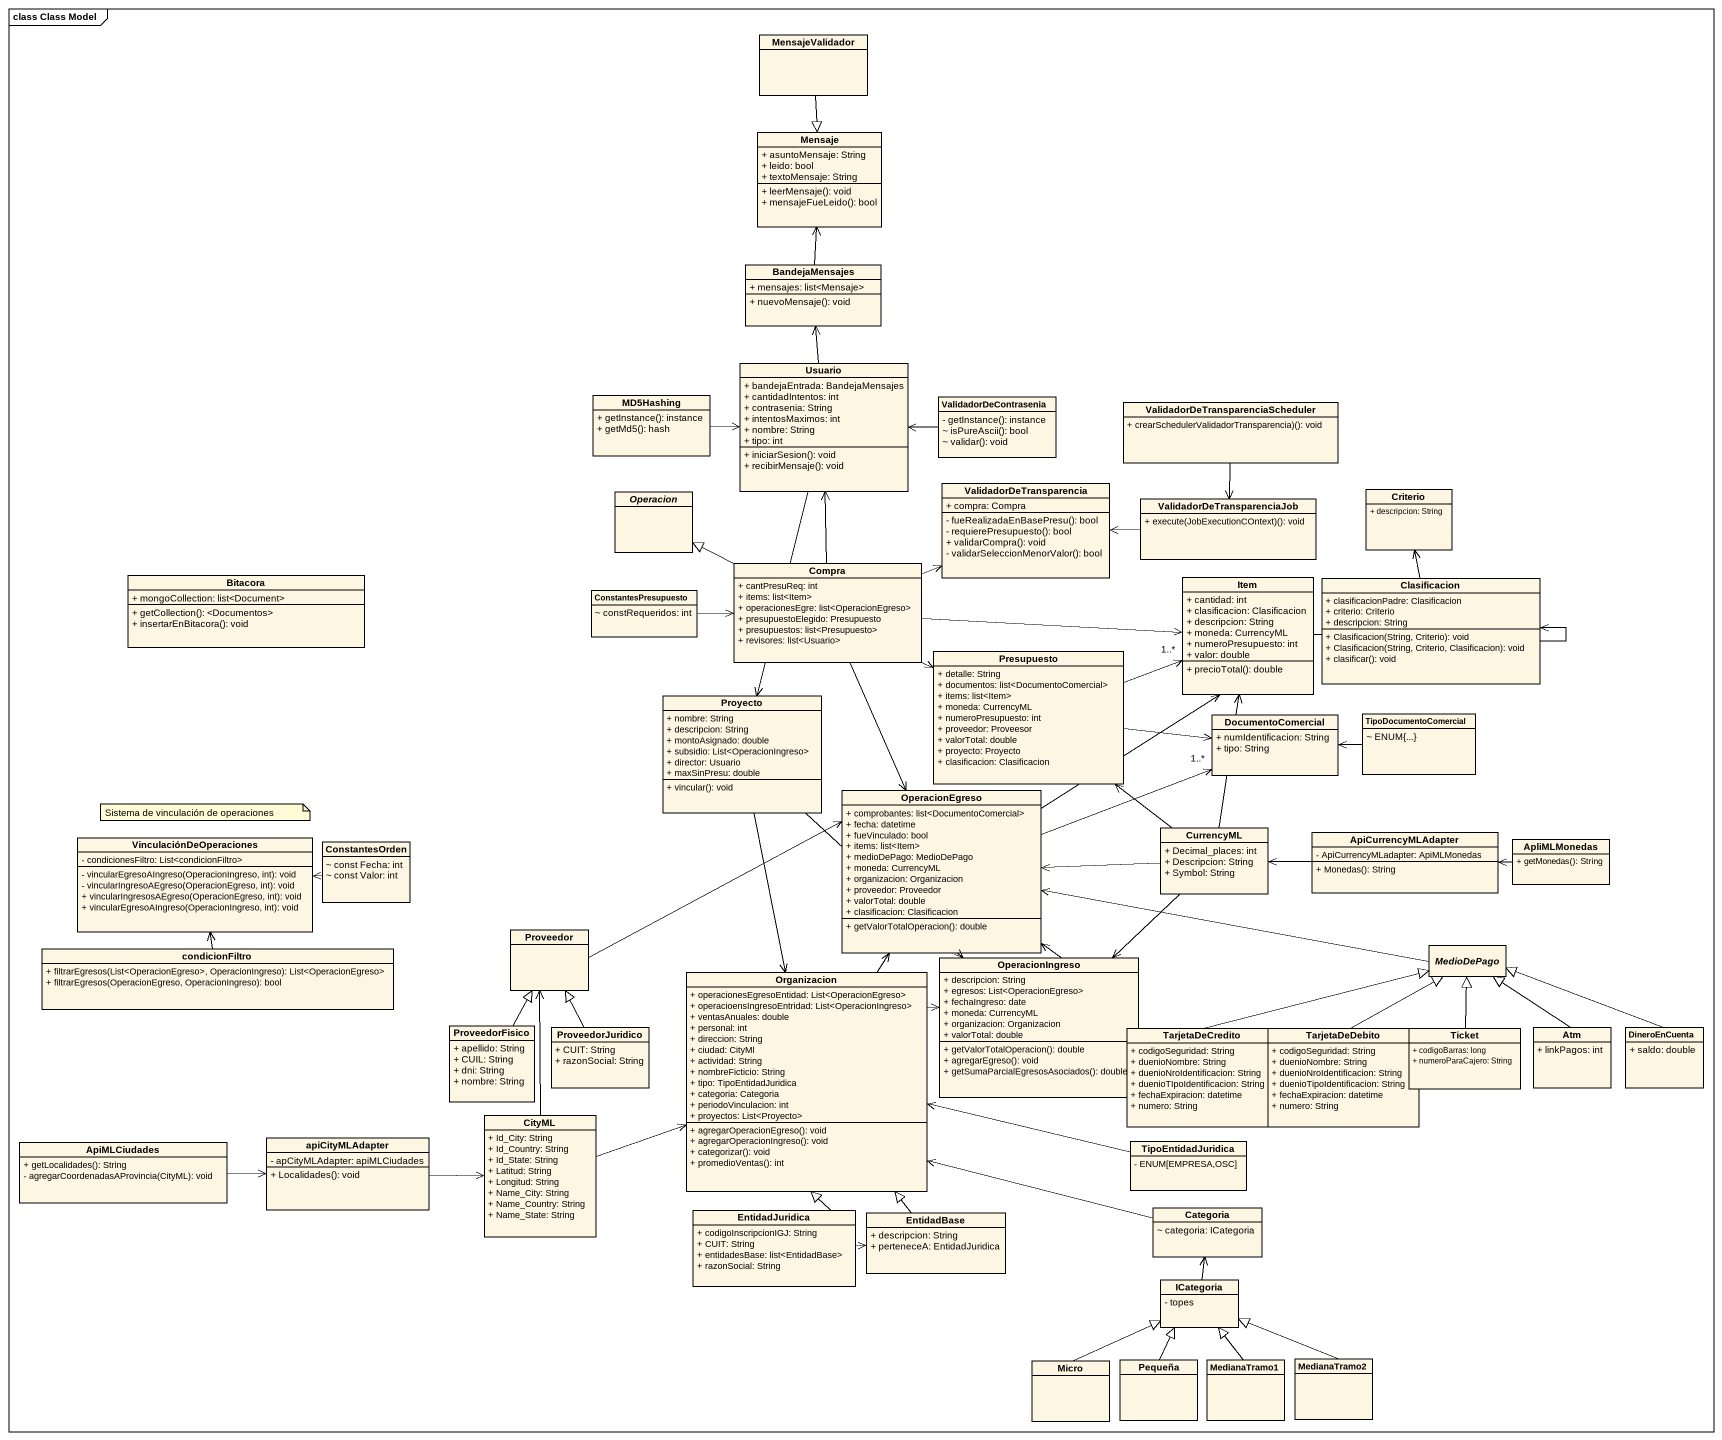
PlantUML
@startuml
mainframe class Class Model
hide circle
hide empty members
skinparam classAttributeIconSize 0
class MensajeValidador
class Mensaje {
  + asuntoMensaje: String
  + leido: bool
  + textoMensaje: String
  + leerMensaje(): void
  + mensajeFueLeido(): bool
}
class BandejaMensajes {
  + mensajes: list<Mensaje>
  + nuevoMensaje(): void
}
class MD5Hashing {
  + getInstance(): instance
  + getMd5(): hash
}
class Usuario {
  + bandejaEntrada: BandejaMensajes
  + cantidadIntentos: int
  + contrasenia: String
  + intentosMaximos: int
  + nombre: String
  + tipo: int
  + iniciarSesion(): void
  + recibirMensaje(): void
}
class ValidadorDeContrasenia {
  - getInstance(): instance
  ~ isPureAscii(): bool
  ~ validar(): void
}
class "ValidadorDeTransparenciaScheduler" as ValidadorDeTransparenciaSche {
  + crearSchedulerValidadorTransparencia)(): void
}
abstract class Operacion
class ValidadorDeTransparencia {
  + compra: Compra
  - fueRealizadaEnBasePresu(): bool
  - requierePresupuesto(): bool
  + validarCompra(): void
  - validarSeleccionMenorValor(): bool
}
class ValidadorDeTransparenciaJob {
  + execute(JobExecutionCOntext)(): void
}
class Criterio {
  + descripcion: String
}
class Bitacora {
  + mongoCollection: list<Document>
  + getCollection(): <Documentos>
  + insertarEnBitacora(): void
}
class ConstantesPresupuesto {
  ~ constRequeridos: int
}
class Compra {
  + cantPresuReq: int
  + items: list<Item>
  + operacionesEgre: list<OperacionEgreso>
  + presupuestoElegido: Presupuesto
  + presupuestos: list<Presupuesto>
  + revisores: list<Usuario>
}
class Item {
  + cantidad: int
  + clasificacion: Clasificacion
  + descripcion: String
  + moneda: CurrencyML
  + numeroPresupuesto: int
  + valor: double
  + precioTotal(): double
}
class Clasificacion {
  + clasificacionPadre: Clasificacion
  + criterio: Criterio
  + descripcion: String
  + Clasificacion(String, Criterio): void
  + Clasificacion(String, Criterio, Clasificacion): void
  + clasificar(): void
}
class Presupuesto {
  + detalle: String
  + documentos: list<DocumentoComercial>
  + items: list<Item>
  + moneda: CurrencyML
  + numeroPresupuesto: int
  + proveedor: Proveesor
  + valorTotal: double
  + proyecto: Proyecto
  + clasificacion: Clasificacion
}
class Proyecto {
  + nombre: String
  + descripcion: String
  + montoAsignado: double
  + subsidio: List<OperacionIngreso>
  + director: Usuario
  + maxSinPresu: double
  + vincular(): void
}
class DocumentoComercial {
  + numIdentificacion: String
  + tipo: String
}
class TipoDocumentoComercial {
  ~ ENUM{...}
}
class OperacionEgreso {
  + comprobantes: list<DocumentoComercial>
  + fecha: datetime
  + fueVinculado: bool
  + items: list<Item>
  + medioDePago: MedioDePago
  + moneda: CurrencyML
  + organizacion: Organizacion
  + proveedor: Proveedor
  + valorTotal: double
  + clasificacion: Clasificacion
  + getValorTotalOperacion(): double
}
class VinculaciónDeOperaciones {
  - condicionesFiltro: List<condicionFiltro>
  - vincularEgresoAIngreso(OperacionIngreso, int): void
  - vincularIngresoAEgreso(OperacionEgreso, int): void
  + vincularIngresosAEgreso(OperacionEgreso, int): void
  + vincularEgresoAIngreso(OperacionIngreso, int): void
}
class ConstantesOrden {
  ~ const Fecha: int
  ~ const Valor: int
}
class CurrencyML {
  + Decimal_places: int
  + Descripcion: String
  + Symbol: String
}
class ApiCurrencyMLAdapter {
  - ApiCurrencyMLadapter: ApiMLMonedas
  + Monedas(): String
}
class ApliMLMonedas {
  + getMonedas(): String
}
class Proveedor
class condicionFiltro {
  + filtrarEgresos(List<OperacionEgreso>, OperacionIngreso): List<OperacionEgreso>
  + filtrarEgresos(OperacionEgreso, OperacionIngreso): bool
}
class Organizacion {
  + operacionesEgresoEntidad: List<OperacionEgreso>
  + operacioensIngresoEntridad: List<OperacionIngreso>
  + ventasAnuales: double
  + personal: int
  + direccion: String
  + ciudad: CityMl
  + actividad: String
  + nombreFicticio: String
  + tipo: TipoEntidadJuridica
  + categoria: Categoria
  + periodoVinculacion: int
  + proyectos: List<Proyecto>
  + agregarOperacionEgreso(): void
  + agregarOperacionIngreso(): void
  + categorizar(): void
  + promedioVentas(): int
}
class OperacionIngreso {
  + descripcion: String
  + egresos: List<OperacionEgreso>
  + fechaIngreso: date
  + moneda: CurrencyML
  + organizacion: Organizacion
  + valorTotal: double
  + getValorTotalOperacion(): double
  + agregarEgreso(): void
  + getSumaParcialEgresosAsociados(): double
}
abstract class MedioDePago
class ProveedorFisico {
  + apellido: String
  + CUIL: String
  + dni: String
  + nombre: String
}
class ProveedorJuridico {
  + CUIT: String
  + razonSocial: String
}
class TarjetaDeCredito {
  + codigoSeguridad: String
  + duenioNombre: String
  + duenioNroIdentificacion: String
  + duenioTIpoIdentificacion: String
  + fechaExpiracion: datetime
  + numero: String
}
class TarjetaDeDebito {
  + codigoSeguridad: String
  + duenioNombre: String
  + duenioNroIdentificacion: String
  + duenioTipoIdentificacion: String
  + fechaExpiracion: datetime
  + numero: String
}
class Ticket {
  + codigoBarras: long
  + numeroParaCajero: String
}
class Atm {
  + linkPagos: int
}
class DineroEnCuenta {
  + saldo: double
}
class apiCityMLAdapter {
  - apCityMLAdapter: apiMLCiudades
  + Localidades(): void
}
class CityML {
  + Id_City: String
  + Id_Country: String
  + Id_State: String
  + Latitud: String
  + Longitud: String
  + Name_City: String
  + Name_Country: String
  + Name_State: String
}
class ApiMLCiudades {
  + getLocalidades(): String
  - agregarCoordenadasAProvincia(CityML): void
}
class TipoEntidadJuridica {
  - ENUM[EMPRESA,OSC]
}
class EntidadJuridica {
  + codigoInscripcionIGJ: String
  + CUIT: String
  + entidadesBase: list<EntidadBase>
  + razonSocial: String
}
class EntidadBase {
  + descripcion: String
  + perteneceA: EntidadJuridica
}
class Categoria {
  ~ categoria: ICategoria
}
class ICategoria {
  - topes
}
class Micro
class Pequeña
class MedianaTramo1
class MedianaTramo2
MensajeValidador --|> Mensaje
BandejaMensajes -up-> Mensaje
MD5Hashing -right-> Usuario
Usuario -up-> BandejaMensajes
Usuario --> Proyecto
ValidadorDeContrasenia -left-> Usuario
ValidadorDeTransparenciaSche --> ValidadorDeTransparenciaJob
ValidadorDeTransparenciaJob -left-> ValidadorDeTransparencia
ConstantesPresupuesto -right-> Compra
Compra -up-> Usuario
Compra -left-|> Operacion
Compra -right-> ValidadorDeTransparencia
Compra -right-> Item
Compra -right-> Presupuesto
Compra --> OperacionEgreso
Item -right- Clasificacion
Clasificacion -up-> Criterio
Clasificacion --> Clasificacion
Presupuesto -right-> "1..*" Item
Presupuesto -right-> DocumentoComercial
Proyecto --> Organizacion
Proyecto --> OperacionIngreso
TipoDocumentoComercial -left-> DocumentoComercial
OperacionEgreso -up-> Item
OperacionEgreso -right-> "1..*" DocumentoComercial
ConstantesOrden -left-> VinculaciónDeOperaciones
CurrencyML -up-> Item
CurrencyML -up-> Presupuesto
CurrencyML -left-> OperacionEgreso
CurrencyML --> OperacionIngreso
ApiCurrencyMLAdapter -left-> CurrencyML
ApliMLMonedas -left-> ApiCurrencyMLAdapter
Proveedor -right-> OperacionEgreso
condicionFiltro -up-> VinculaciónDeOperaciones
Organizacion -up-> OperacionEgreso
Organizacion -right-> OperacionIngreso
OperacionIngreso -up-> OperacionEgreso
MedioDePago -left-> OperacionEgreso
ProveedorFisico -up-|> Proveedor
ProveedorJuridico -up-|> Proveedor
TarjetaDeCredito -right-|> MedioDePago
TarjetaDeDebito -up-|> MedioDePago
Ticket -up-|> MedioDePago
Atm -up-|> MedioDePago
DineroEnCuenta -left-|> MedioDePago
apiCityMLAdapter -right-> CityML
CityML -up-> Proveedor
CityML -right-> Organizacion
ApiMLCiudades -right-> apiCityMLAdapter
TipoEntidadJuridica -left-> Organizacion
EntidadJuridica -up-|> Organizacion
EntidadJuridica -right-> EntidadBase
EntidadBase -up-|> Organizacion
Categoria -left-> Organizacion
ICategoria -up-> Categoria
Micro -up-|> ICategoria
Pequeña -up-|> ICategoria
MedianaTramo1 -up-|> ICategoria
MedianaTramo2 -up-|> ICategoria
note as N1
  Sistema de vinculación de operaciones
end note
@enduml
